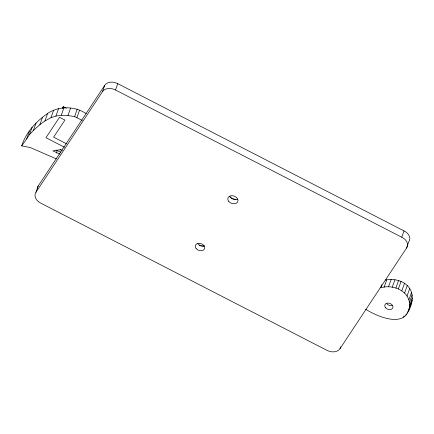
<?xml version="1.0" encoding="UTF-8"?>
<svg xmlns="http://www.w3.org/2000/svg" width="434" height="434" viewBox="0 0 434 434"><rect width="100%" height="100%" fill="white"/><g stroke="black" fill="none" stroke-linecap="round" stroke-linejoin="round"><path stroke-width="0.65" d="M381.855 284.639L380.748 287.747C392.982 283.95 410.206 291.116 409.642 305.59C407.287 329.466 377.401 316.82 365.596 309.165M408.969 310.321C412.984 302.596 414.253 292.071 407.249 285.567C401.667 279.984 392.922 278.563 385.403 280.044M56.366 158.898L30.271 147.549L21.7 145.873C25.948 132.408 36.13 121.444 47.583 113.491C58.943 105.755 74.865 106.01 86.165 113.627M21.7 145.873L26.702 138.858L29.36 131.383M26.702 138.858L29.458 134.686L32.121 127.216M29.458 134.686L33.391 130.444L36.049 122.974M33.391 130.444L39.857 124.677L42.521 117.207M39.857 124.677L44.924 120.961L47.583 113.491M44.924 120.961L50.99 117.674L53.648 110.203M50.99 117.674L55.899 116.09L58.563 108.619M62.626 108.538L63.299 106.645L66.31 108.202M55.899 116.09L61.286 115.265L63.944 107.795M35.968 192.262L38.225 185.936L104.708 85.368A9.846 7.248 19.6 0 1 117.76 83.67L404.016 230.91A9.662 7.112 19.6 0 1 408.774 241.771L406.517 248.096L340.034 348.659A9.939 7.318 19.6 0 1 326.981 350.357L40.725 203.123A9.911 7.297 19.6 0 1 35.968 192.262L102.451 91.699L104.708 85.368M61.286 115.265L67.937 115.607L70.596 108.137M56.317 153.066L57.201 150.576L55.959 150.039M67.937 115.607L74.605 116.518L77.263 109.048M76.883 117.695L79.547 110.225M102.451 91.699A9.846 7.248 19.6 0 1 115.509 90.001L117.76 83.67M340.034 348.659L340.712 346.766M406.517 248.096A9.662 7.112 19.6 0 0 401.765 237.235L404.016 230.91M384.074 287.357L386.737 279.881M388.511 286.831L391.175 279.355M392.244 287.221L394.907 279.751M395.879 288.084L398.542 280.614M398.401 288.854L401.059 281.384M401.895 290.655L404.553 283.18M404.586 293.037L407.249 285.567M407.011 296.091L409.669 288.621M408.909 299.807L411.573 292.332M403.577 317.146L404.021 315.898M409.484 302.33L412.148 294.86M405.817 315.089L406.257 313.847M409.642 305.59L412.3 298.12M407.255 312.914L407.7 311.666M408.291 311.346L412.175 300.333M410.949 303.876L411.627 302.851M62.648 107.627L63.299 106.645M62.306 150.278L60.451 149.697L52.834 150.875L59.935 154.119M60.152 149.638L61.926 150.452M57.201 150.576L60.852 152.274M115.509 90.001L401.765 237.235M74.605 116.518L82.303 120.478M66.787 143.925L53.615 137.133L64.937 120.072L59.512 117.272L45.955 137.703L64.547 147.294M37.259 188.681A9.911 7.297 19.6 0 1 38.225 185.936M204.061 246.284A7.237 5.327 19.6 0 1 201.62 246.078M201.013 245.921A7.237 5.327 19.6 0 1 199.255 245.226M235.955 199.472A8.013 5.897 19.6 0 1 229.293 196.314M204.425 245.617A4.861 3.58 19.6 0 1 197.833 243.707M237.528 199.103A5.257 3.868 19.6 0 1 229.689 196.266M392.634 305.39A4.242 3.125 19.6 0 1 386.884 303.724M196.103 248.563A4.861 3.58 19.6 0 0 204.273 249.257A4.861 3.58 19.6 0 0 199.569 243.322A4.861 3.58 19.6 0 0 196.103 248.563M228.832 201.533A5.257 3.868 19.6 0 0 237.626 201.989A5.257 3.868 19.6 0 0 232.244 195.701A5.257 3.868 19.6 0 0 228.832 201.533M385.479 307.663A4.242 3.125 19.6 0 0 392.607 308.265A4.242 3.125 19.6 0 0 388.501 303.095A4.242 3.125 19.6 0 0 385.479 307.663"/></g></svg>
